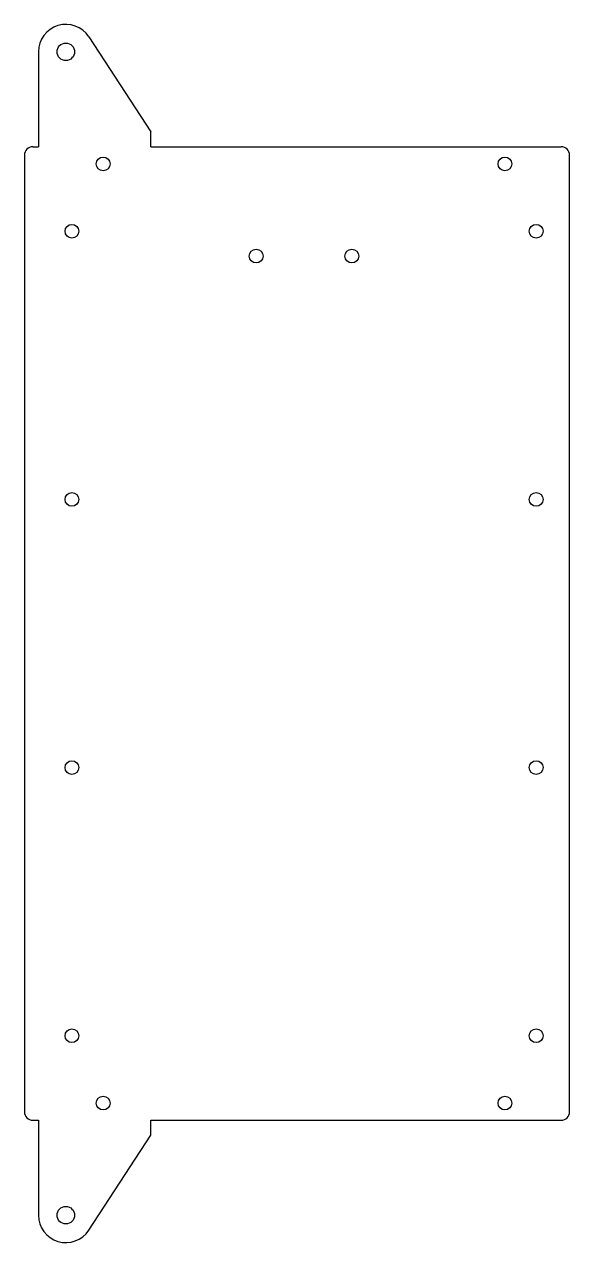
# Model space of a CAD drawing. Header units: millimetres. Extents: x -194 to 0, y -216 to 216.
import ezdxf

# ---------------------------------------------------------------- set-up
doc = ezdxf.new("R2010")
doc.units = ezdxf.units.MM

msp = doc.modelspace()

# ---------------------------------------------------------------- linework, layer by layer
at = {"color": 7, "linetype": 'Continuous', "lineweight": 25}
for p, q in [((-170.87, 211.84), (-148.75, 178.04)), ((-188.75, 206.5), (-188.75, 172.8)), ((-148.75, 172.8), (-148.75, 178.04)), ((-193.75, 169.8), (-193.75, -169.8)), ((-190.75, 172.8), (-188.75, 172.8)), ((-148.75, 172.8), (-3, 172.8)), ((0, -169.8), (0, 169.8)), ((-190.75, -172.8), (-188.75, -172.8)), ((-188.75, -172.8), (-188.75, -206.5)), ((-148.75, -172.8), (-3, -172.8)), ((-148.75, -178.04), (-148.75, -172.8)), ((-170.87, -211.84), (-148.75, -178.04))]:
    msp.add_line(p, q, dxfattribs=at)
for centre, radius in [((-179.01, 206.5), 3.1), ((-165.75, 166.7), 2.45), ((-23, 166.7), 2.45), ((-176.85, 142.8), 2.45), ((-11.9, 142.8), 2.45), ((-111.38, 134), 2.45), ((-77.38, 134), 2.45), ((-176.85, 47.6), 2.45), ((-11.9, 47.6), 2.45), ((-176.85, -47.6), 2.45), ((-11.9, -47.6), 2.45), ((-176.85, -142.8), 2.45), ((-11.9, -142.8), 2.45), ((-165.75, -166.7), 2.45), ((-23, -166.7), 2.45), ((-179.01, -206.5), 3.1)]:
    msp.add_circle(centre, radius, dxfattribs=at)
for centre, radius, start, end in [((-179.01, 206.5), 9.74, 33.2028, 180), ((-190.75, 169.8), 3, 90, 180), ((-3, 169.8), 3, 360, 90), ((-190.75, -169.8), 3, 180, 270), ((-3, -169.8), 3, 270, 0), ((-179.01, -206.5), 9.74, 180, 326.7972)]:
    msp.add_arc(centre, radius, start, end, dxfattribs=at)

doc.saveas('drawing.dxf')
